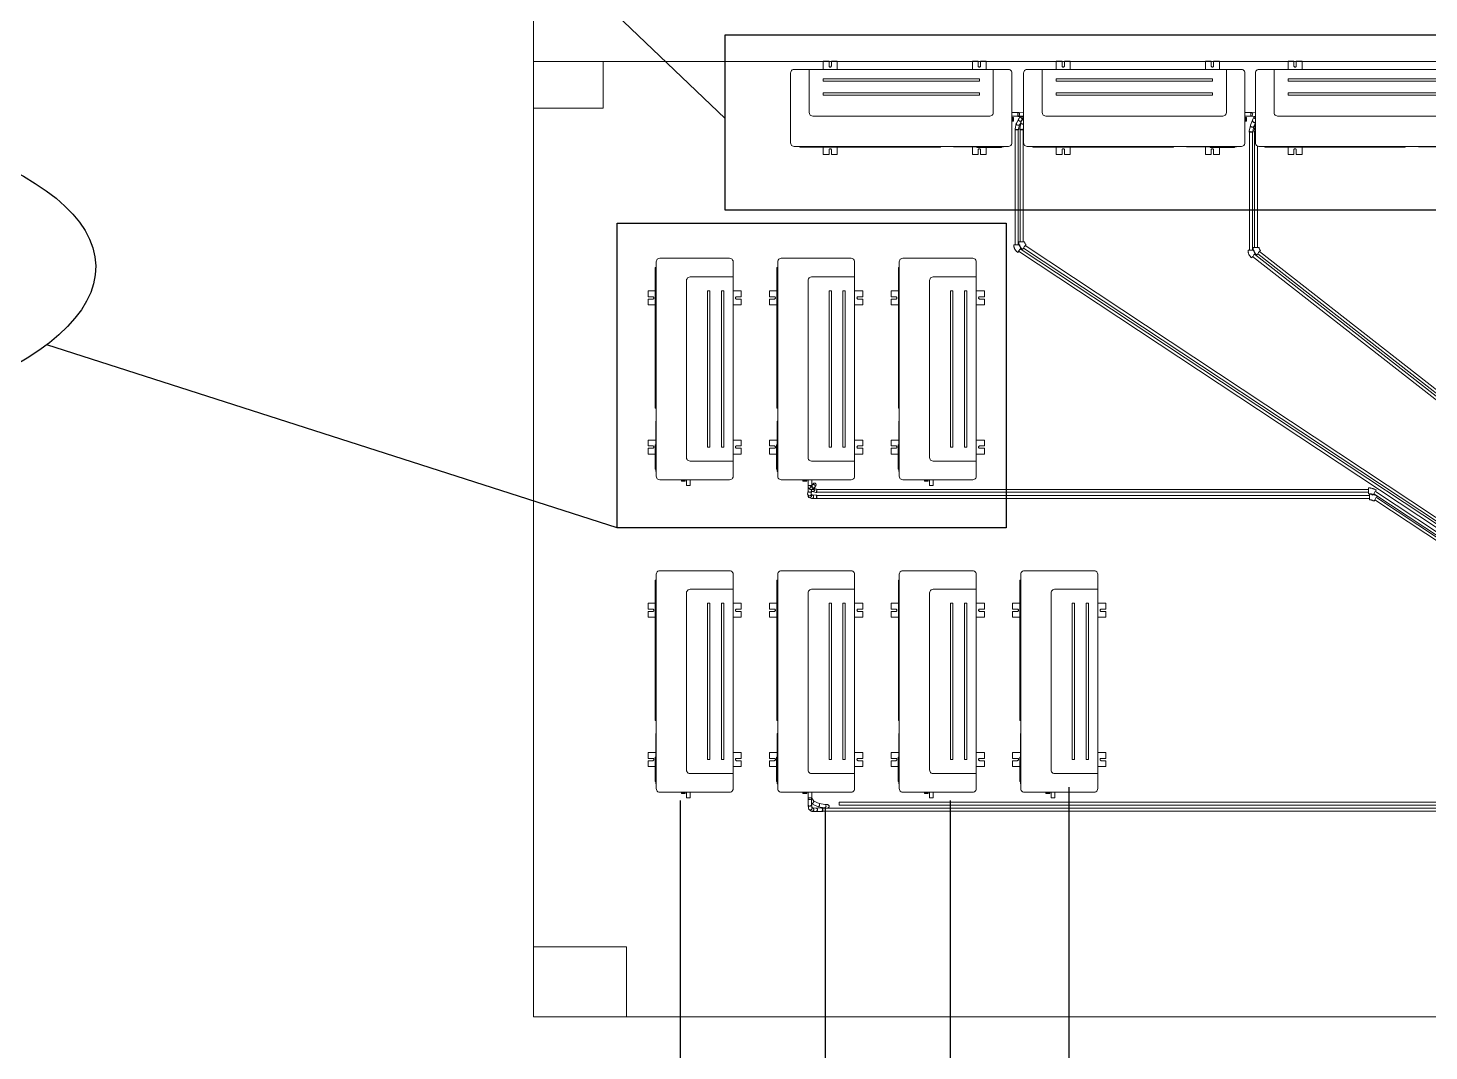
# Model space of a CAD drawing. Header units: millimetres. Extents: x 61345 to 69644, y 9491 to 29385.
# Drawn here: x 64251 to 64852, y 26717 to 27156 of the extents above; entities that cross this region are included whole.
import ezdxf

# ---------------------------------------------------------------- set-up
doc = ezdxf.new("R2010")
doc.units = ezdxf.units.MM
for name, color, linetype, lineweight in [('A-FLOR', 192, 'Continuous', 9), ('M-EQPM', 7, 'Continuous', 18), ('P-PIPE', 30, 'Continuous', 18), ('P-PIPE-CNTR', 3, 'Continuous', 18), ('S-BEAM', 8, 'Continuous', 18), ('S-COLS', 52, 'Continuous', 18)]:
    doc.layers.add(name, color=color, linetype=linetype, lineweight=lineweight)

# ---------------------------------------------------------------- blocks, each defined once
blk = doc.blocks.new('HVAC_Air Conditioning_LG_VRF_Air_Source_HP_380_MV_S_12kW - Splite-Ext-V79-CVC TERASSE')
at = {"layer": 'M-EQPM'}
for p, q in [((-19735.1, 18291.1), (-19760.1, 18291.1)), ((-19760.1, 18291.1), (-19760.1, 18260.8)), ((-19735.1, 18271.1), (-19735.1, 18291.1)), ((-19700.1, 18291.1), (-19725.1, 18291.1)), ((-19725.1, 18291.1), (-19725.1, 18271.1)), ((-19700.1, 18258.1), (-19700.1, 18291.1)), ((-19095.1, 18291.1), (-19120.1, 18291.1)), ((-19120.1, 18291.1), (-19120.1, 18260.1)), ((-19095.1, 18271.1), (-19095.1, 18291.1)), ((-19060.1, 18291.1), (-19085.1, 18291.1)), ((-19085.1, 18291.1), (-19085.1, 18271.1)), ((-19060.1, 18260.1), (-19060.1, 18291.1)), ((-19870.1, 18241.1), (-19870.1, 17941.1)), ((-18935.1, 18256.1), (-19855.1, 18256.1)), ((-19834.2, 18258.1), (-19619.2, 18258.1)), ((-19834.2, 18258.1), (-19834.2, 18256.1)), ((-19825, 18260.8), (-19720, 18260.8)), ((-19825, 18260.8), (-19825, 18258.1)), ((-19720, 18258.1), (-19720, 18260.8)), ((-19619.2, 18256.1), (-19619.2, 18258.1)), ((-19562.8, 18260.1), (-18960.1, 18260.1)), ((-19562.8, 18260.1), (-19562.8, 18256.1)), ((-18960.1, 18256.1), (-18960.1, 18260.1)), ((-18920.1, 17941.1), (-18920.1, 18241.1)), ((-19870.1, 18126.2), (-19895.1, 18126.2)), ((-19895.1, 18110.3), (-19870.1, 18110.3)), ((-19872.1, 18148.1), (-19876.1, 18148.1)), ((-19876.1, 18148.1), (-19876.1, 18147.8)), ((-19876.1, 18147.8), (-19876.1, 18148.1)), ((-19872.1, 18148), (-19876.1, 18148)), ((-19876.1, 18148), (-19876.1, 18147.7)), ((-19876.1, 18132.1), (-19876.1, 18131.9)), ((-19876.1, 18132), (-19872.1, 18132)), ((-19876.1, 18131.9), (-19872.1, 18131.9)), ((-19872.1, 18148.1), (-19872.1, 18147.8)), ((-19872.1, 18147.8), (-19872.1, 18148.1)), ((-19872.1, 18147.7), (-19872.1, 18148)), ((-19872.1, 18131.9), (-19872.1, 18132.1)), ((-19790.1, 18111.1), (-19790.1, 17926.1)), ((-19015.1, 18126.1), (-19775.1, 18126.1)), ((-19000.1, 17926.1), (-19000.1, 18111.1)), ((-19060.1, 18036.1), (-19730.1, 18036.1)), ((-19730.1, 18036.1), (-19730.1, 18026.1)), ((-19060.1, 18026.1), (-19060.1, 18036.1)), ((-19730.1, 18026.1), (-19060.1, 18026.1)), ((-19060.1, 17976.1), (-19730.1, 17976.1)), ((-19730.1, 17976.1), (-19730.1, 17966.1)), ((-19060.1, 17966.1), (-19060.1, 17976.1)), ((-19855.1, 17926.1), (-19790.1, 17926.1)), ((-19790.1, 17926.1), (-19000.1, 17926.1)), ((-19760.1, 17926.1), (-19760.1, 17891.1)), ((-19730.1, 17966.1), (-19060.1, 17966.1)), ((-19700.1, 17891.1), (-19700.1, 17926.1)), ((-19120.1, 17926.1), (-19120.1, 17891.1)), ((-19060.1, 17891.1), (-19060.1, 17926.1)), ((-19000.1, 17926.1), (-18935.1, 17926.1)), ((-19760.1, 17891.1), (-19735.1, 17891.1)), ((-19735.1, 17891.1), (-19735.1, 17911.1)), ((-19725.1, 17911.1), (-19725.1, 17891.1)), ((-19725.1, 17891.1), (-19700.1, 17891.1)), ((-19120.1, 17891.1), (-19095.1, 17891.1)), ((-19095.1, 17891.1), (-19095.1, 17911.1)), ((-19085.1, 17911.1), (-19085.1, 17891.1)), ((-19085.1, 17891.1), (-19060.1, 17891.1))]:
    blk.add_line(p, q, dxfattribs=at)
for points in [[(-19855.1, 18256.1, 0), (-19858.9, 18255.5, 0), (-19862.6, 18254, 0), (-19865.7, 18251.7, 0), (-19868.1, 18248.6, 0), (-19869.6, 18244.9, 0), (-19870.1, 18241.1, 0)], [(-19725.1, 18271.1, 0), (-19725.2, 18269.8, 0), (-19725.7, 18268.6, 0), (-19726.5, 18267.5, 0), (-19727.6, 18266.7, 0), (-19728.8, 18266.2, 0), (-19730.1, 18266.1, 0), (-19731.4, 18266.2, 0), (-19732.6, 18266.7, 0), (-19733.6, 18267.5, 0), (-19734.4, 18268.6, 0), (-19734.9, 18269.8, 0), (-19735.1, 18271.1, 0)], [(-19085.1, 18271.1, 0), (-19085.2, 18269.8, 0), (-19085.7, 18268.6, 0), (-19086.5, 18267.5, 0), (-19087.6, 18266.7, 0), (-19088.8, 18266.2, 0), (-19090.1, 18266.1, 0), (-19091.4, 18266.2, 0), (-19092.6, 18266.7, 0), (-19093.6, 18267.5, 0), (-19094.4, 18268.6, 0), (-19094.9, 18269.8, 0), (-19095.1, 18271.1, 0)], [(-18920.1, 18241.1, 0), (-18920.6, 18244.9, 0), (-18922.1, 18248.6, 0), (-18924.5, 18251.7, 0), (-18927.6, 18254, 0), (-18931.2, 18255.5, 0), (-18935.1, 18256.1, 0)], [(-19895.1, 18110.3, 0), (-19895.1, 18110.6, 0), (-19895.1, 18111.4, 0), (-19895.1, 18112.7, 0), (-19895.1, 18114.3, 0), (-19895.1, 18116.2, 0), (-19895.1, 18118.3, 0), (-19895.1, 18120.3, 0), (-19895.1, 18122.3, 0), (-19895.1, 18123.9, 0), (-19895.1, 18125.2, 0), (-19895.1, 18126, 0), (-19895.1, 18126.2, 0)], [(-19876.1, 18131.9, 0), (-19876.1, 18132.1, 0), (-19876.1, 18132.9, 0), (-19876.1, 18134.2, 0), (-19876.1, 18135.9, 0), (-19876.1, 18137.8, 0), (-19876.1, 18139.9, 0), (-19876.1, 18142, 0), (-19876.1, 18144, 0), (-19876.1, 18145.6, 0), (-19876.1, 18146.9, 0), (-19876.1, 18147.7, 0), (-19876.1, 18148, 0)], [(-19872.1, 18148, 0), (-19872.1, 18147.7, 0), (-19872.1, 18146.9, 0), (-19872.1, 18145.6, 0), (-19872.1, 18144, 0), (-19872.1, 18142, 0), (-19872.1, 18139.9, 0), (-19872.1, 18137.8, 0), (-19872.1, 18135.9, 0), (-19872.1, 18134.2, 0), (-19872.1, 18132.9, 0), (-19872.1, 18132.1, 0), (-19872.1, 18131.9, 0)], [(-19775.1, 18126.1, 0), (-19778.9, 18125.5, 0), (-19782.6, 18124, 0), (-19785.7, 18121.7, 0), (-19788.1, 18118.6, 0), (-19789.6, 18114.9, 0), (-19790.1, 18111.1, 0)], [(-19000.1, 18111.1, 0), (-19000.6, 18114.9, 0), (-19002.1, 18118.6, 0), (-19004.5, 18121.7, 0), (-19007.6, 18124, 0), (-19011.2, 18125.5, 0), (-19015.1, 18126.1, 0)], [(-19870.1, 17941.1, 0), (-19869.6, 17937.2, 0), (-19868.1, 17933.6, 0), (-19865.7, 17930.5, 0), (-19862.6, 17928.1, 0), (-19858.9, 17926.6, 0), (-19855.1, 17926.1, 0)], [(-19735.1, 17911.1, 0), (-19734.9, 17912.4, 0), (-19734.4, 17913.6, 0), (-19733.6, 17914.6, 0), (-19732.6, 17915.4, 0), (-19731.4, 17915.9, 0), (-19730.1, 17916.1, 0), (-19728.8, 17915.9, 0), (-19727.6, 17915.4, 0), (-19726.5, 17914.6, 0), (-19725.7, 17913.6, 0), (-19725.2, 17912.4, 0), (-19725.1, 17911.1, 0)], [(-19095.1, 17911.1, 0), (-19094.9, 17912.4, 0), (-19094.4, 17913.6, 0), (-19093.6, 17914.6, 0), (-19092.6, 17915.4, 0), (-19091.4, 17915.9, 0), (-19090.1, 17916.1, 0), (-19088.8, 17915.9, 0), (-19087.6, 17915.4, 0), (-19086.5, 17914.6, 0), (-19085.7, 17913.6, 0), (-19085.2, 17912.4, 0), (-19085.1, 17911.1, 0)], [(-18935.1, 17926.1, 0), (-18931.2, 17926.6, 0), (-18927.6, 17928.1, 0), (-18924.5, 17930.5, 0), (-18922.1, 17933.6, 0), (-18920.6, 17937.2, 0), (-18920.1, 17941.1, 0)]]:
    blk.add_polyline3d(points, dxfattribs=at)
blk = doc.blocks.new('Coude - Générique - Standard-V91-CVC TERASSE')
at = {"layer": 'P-PIPE'}
for p, q in [((-24748, 15650.4), (-24748.4, 15650.4)), ((-24723, 15650.4), (-24723.4, 15650.4)), ((-24717.2, 15637.7), (-24717, 15638.1)), ((-24732.6, 15618.1), (-24732.3, 15618.4))]:
    blk.add_line(p, q, dxfattribs=at)
for points in [[(-24748.4, 15650.4, 0), (-24748.4, 15648.7, 0), (-24748.3, 15647.1, 0), (-24748.1, 15645.5, 0), (-24747.9, 15643.8, 0), (-24747.6, 15642.2, 0), (-24747.2, 15640.6, 0), (-24746.8, 15639, 0), (-24746.3, 15637.5, 0), (-24745.8, 15635.9, 0), (-24745.1, 15634.4, 0), (-24744.5, 15632.9, 0), (-24743.7, 15631.4, 0), (-24743, 15630, 0), (-24742.1, 15628.6, 0), (-24741.2, 15627.2, 0), (-24740.3, 15625.9, 0), (-24739.3, 15624.6, 0), (-24738.2, 15623.3, 0), (-24737.1, 15622.1, 0), (-24735.9, 15621, 0), (-24734.7, 15619.8, 0), (-24733.5, 15618.8, 0), (-24732.6, 15618.1, 0)], [(-24748.4, 15650.4, 0), (-24748, 15650.4, 0), (-24746.7, 15650.4, 0), (-24744.7, 15650.4, 0), (-24742, 15650.4, 0), (-24739, 15650.4, 0), (-24735.7, 15650.4, 0), (-24732.4, 15650.4, 0), (-24729.3, 15650.4, 0), (-24726.7, 15650.4, 0), (-24724.7, 15650.4, 0), (-24723.4, 15650.4, 0), (-24723, 15650.4, 0)], [(-24717, 15638.1, 0), (-24717.2, 15637.7, 0), (-24718, 15636.7, 0), (-24719.3, 15635.1, 0), (-24720.9, 15633.1, 0), (-24722.8, 15630.7, 0), (-24724.8, 15628.1, 0), (-24726.8, 15625.5, 0), (-24728.7, 15623.1, 0), (-24730.3, 15621, 0), (-24731.6, 15619.4, 0), (-24732.3, 15618.4, 0), (-24732.6, 15618.1, 0)], [(-24717, 15638.1, 0), (-24717.5, 15638.5, 0), (-24717.9, 15638.9, 0), (-24718.4, 15639.3, 0), (-24718.8, 15639.8, 0), (-24719.2, 15640.2, 0), (-24719.6, 15640.7, 0), (-24720, 15641.2, 0), (-24720.3, 15641.7, 0), (-24720.7, 15642.3, 0), (-24721, 15642.8, 0), (-24721.3, 15643.3, 0), (-24721.6, 15643.9, 0), (-24721.8, 15644.5, 0), (-24722, 15645.1, 0), (-24722.2, 15645.7, 0), (-24722.4, 15646.3, 0), (-24722.6, 15646.9, 0), (-24722.7, 15647.5, 0), (-24722.8, 15648.1, 0), (-24722.9, 15648.7, 0), (-24722.9, 15649.3, 0), (-24723, 15650, 0), (-24723, 15650.4, 0)]]:
    blk.add_polyline3d(points, dxfattribs=at)
blk = doc.blocks.new('Coude - Générique - Standard-V93-CVC TERASSE')
at = {"layer": 'P-PIPE'}
for p, q in [((-26697.8, 16795.6), (-26698.3, 16795.6)), ((-26682.5, 16763.2), (-26682.2, 16763.6))]:
    blk.add_line(p, q, dxfattribs=at)
for points in [[(-26698.3, 16795.6, 0), (-26698.2, 16793.9, 0), (-26698.1, 16792.3, 0), (-26698, 16790.6, 0), (-26697.8, 16789, 0), (-26697.5, 16787.4, 0), (-26697.1, 16785.8, 0), (-26696.7, 16784.2, 0), (-26696.2, 16782.6, 0), (-26695.6, 16781.1, 0), (-26695, 16779.6, 0), (-26694.4, 16778.1, 0), (-26693.6, 16776.6, 0), (-26692.9, 16775.2, 0), (-26692, 16773.8, 0), (-26691.1, 16772.4, 0), (-26690.2, 16771.1, 0), (-26689.2, 16769.8, 0), (-26688.1, 16768.5, 0), (-26687, 16767.3, 0), (-26685.8, 16766.1, 0), (-26684.6, 16765, 0), (-26683.4, 16763.9, 0), (-26682.5, 16763.2, 0)], [(-26698.3, 16795.6, 0), (-26697.8, 16795.6, 0), (-26696.6, 16795.6, 0), (-26694.6, 16795.6, 0), (-26691.9, 16795.6, 0), (-26688.9, 16795.6, 0), (-26685.6, 16795.6, 0), (-26682.3, 16795.6, 0), (-26679.2, 16795.6, 0), (-26676.6, 16795.6, 0), (-26674.6, 16795.6, 0), (-26673.3, 16795.6, 0)], [(-26667.1, 16782.9, 0), (-26667.9, 16781.9, 0), (-26669.2, 16780.3, 0), (-26670.8, 16778.2, 0), (-26672.7, 16775.8, 0), (-26674.7, 16773.2, 0), (-26676.7, 16770.6, 0), (-26678.6, 16768.2, 0), (-26680.2, 16766.2, 0), (-26681.5, 16764.6, 0), (-26682.2, 16763.6, 0), (-26682.5, 16763.2, 0)], [(-26666.9, 16783.3, 0), (-26667.3, 16783.6, 0), (-26667.8, 16784.1, 0), (-26668.3, 16784.5, 0), (-26668.7, 16784.9, 0), (-26669.1, 16785.4, 0), (-26669.5, 16785.9, 0), (-26669.9, 16786.4, 0), (-26670.2, 16786.9, 0), (-26670.6, 16787.4, 0), (-26670.9, 16788, 0), (-26671.2, 16788.5, 0), (-26671.5, 16789.1, 0), (-26671.7, 16789.7, 0), (-26671.9, 16790.2, 0), (-26672.1, 16790.8, 0), (-26672.3, 16791.4, 0), (-26672.5, 16792, 0), (-26672.6, 16792.6, 0), (-26672.7, 16793.3, 0), (-26672.8, 16793.9, 0), (-26672.8, 16794.5, 0), (-26672.9, 16795.1, 0), (-26672.9, 16795.6, 0)]]:
    blk.add_polyline3d(points, dxfattribs=at)
blk = doc.blocks.new('Coude - Générique - Standard-3200833-CVC TERASSE')
at = {"layer": 'P-PIPE'}
for p, q in [((-27682.1, 16831.5), (-27682.5, 16831.5)), ((-27665.3, 16799.5), (-27665, 16799.9)), ((-27657.1, 16831.5), (-27657.5, 16831.5)), ((-27651.5, 16820.3), (-27651.3, 16820.7))]:
    blk.add_line(p, q, dxfattribs=at)
for points in [[(-27682.5, 16831.5, 0), (-27682.5, 16830, 0), (-27682.4, 16828.5, 0), (-27682.2, 16826.9, 0), (-27682, 16825.4, 0), (-27681.7, 16823.9, 0), (-27681.4, 16822.4, 0), (-27681, 16820.9, 0), (-27680.5, 16819.5, 0), (-27680, 16818, 0), (-27679.5, 16816.6, 0), (-27678.8, 16815.2, 0), (-27678.2, 16813.8, 0), (-27677.4, 16812.5, 0), (-27676.6, 16811.1, 0), (-27675.8, 16809.9, 0), (-27674.9, 16808.6, 0), (-27674, 16807.4, 0), (-27673, 16806.2, 0), (-27671.9, 16805.1, 0), (-27670.8, 16804, 0), (-27669.7, 16802.9, 0), (-27668.6, 16801.9, 0), (-27667.4, 16801, 0), (-27666.1, 16800.1, 0), (-27665.3, 16799.5, 0)], [(-27682.5, 16831.5, 0), (-27682.1, 16831.5, 0), (-27680.8, 16831.5, 0), (-27678.8, 16831.5, 0), (-27676.1, 16831.5, 0), (-27673.1, 16831.5, 0), (-27669.8, 16831.5, 0), (-27666.5, 16831.5, 0), (-27663.4, 16831.5, 0), (-27660.8, 16831.5, 0), (-27658.8, 16831.5, 0), (-27657.5, 16831.5, 0), (-27657.1, 16831.5, 0)], [(-27651.3, 16820.7, 0), (-27651.5, 16820.3, 0), (-27652.2, 16819.3, 0), (-27653.3, 16817.6, 0), (-27654.8, 16815.4, 0), (-27656.5, 16812.8, 0), (-27658.3, 16810.1, 0), (-27660.1, 16807.4, 0), (-27661.8, 16804.8, 0), (-27663.2, 16802.6, 0), (-27664.3, 16800.9, 0), (-27665, 16799.9, 0), (-27665.3, 16799.5, 0)], [(-27651.3, 16820.7, 0), (-27651.7, 16821, 0), (-27652.1, 16821.3, 0), (-27652.5, 16821.6, 0), (-27652.9, 16822, 0), (-27653.3, 16822.3, 0), (-27653.6, 16822.7, 0), (-27654, 16823.1, 0), (-27654.3, 16823.5, 0), (-27654.6, 16823.9, 0), (-27654.9, 16824.3, 0), (-27655.2, 16824.8, 0), (-27655.4, 16825.2, 0), (-27655.7, 16825.7, 0), (-27655.9, 16826.2, 0), (-27656.1, 16826.6, 0), (-27656.3, 16827.1, 0), (-27656.5, 16827.6, 0), (-27656.6, 16828.1, 0), (-27656.7, 16828.6, 0), (-27656.9, 16829.1, 0), (-27656.9, 16829.6, 0), (-27657, 16830.2, 0), (-27657, 16830.7, 0), (-27657.1, 16831.2, 0), (-27657.1, 16831.5, 0)]]:
    blk.add_polyline3d(points, dxfattribs=at)
blk = doc.blocks.new('Coude - Générique - Standard-V94-CVC TERASSE')
at = {"layer": 'P-PIPE'}
for p, q in [((-27702.9, 16818.3), (-27703.3, 16818.3)), ((-27686.1, 16786.3), (-27685.9, 16786.6))]:
    blk.add_line(p, q, dxfattribs=at)
for points in [[(-27703.3, 16818.3, 0), (-27703.3, 16816.8, 0), (-27703.2, 16815.2, 0), (-27703, 16813.7, 0), (-27702.8, 16812.2, 0), (-27702.6, 16810.7, 0), (-27702.2, 16809.2, 0), (-27701.8, 16807.7, 0), (-27701.4, 16806.2, 0), (-27700.9, 16804.8, 0), (-27700.3, 16803.4, 0), (-27699.7, 16802, 0), (-27699, 16800.6, 0), (-27698.2, 16799.2, 0), (-27697.5, 16797.9, 0), (-27696.6, 16796.6, 0), (-27695.7, 16795.4, 0), (-27694.8, 16794.2, 0), (-27693.8, 16793, 0), (-27692.8, 16791.9, 0), (-27691.7, 16790.8, 0), (-27690.6, 16789.7, 0), (-27689.4, 16788.7, 0), (-27688.2, 16787.8, 0), (-27686.9, 16786.8, 0), (-27686.1, 16786.3, 0)], [(-27703.3, 16818.3, 0), (-27702.9, 16818.3, 0), (-27701.6, 16818.3, 0), (-27699.6, 16818.3, 0), (-27697, 16818.3, 0), (-27693.9, 16818.3, 0), (-27690.6, 16818.3, 0), (-27687.3, 16818.3, 0), (-27684.3, 16818.3, 0), (-27681.6, 16818.3, 0), (-27679.6, 16818.3, 0)], [(-27673, 16806.1, 0), (-27674.1, 16804.4, 0), (-27675.6, 16802.2, 0), (-27677.3, 16799.6, 0), (-27679.1, 16796.9, 0), (-27680.9, 16794.1, 0), (-27682.6, 16791.6, 0), (-27684, 16789.4, 0), (-27685.2, 16787.7, 0), (-27685.9, 16786.6, 0), (-27686.1, 16786.3, 0)], [(-27672.1, 16807.5, 0), (-27672.5, 16807.8, 0), (-27672.9, 16808.1, 0), (-27673.3, 16808.4, 0), (-27673.7, 16808.8, 0), (-27674.1, 16809.1, 0), (-27674.5, 16809.5, 0), (-27674.8, 16809.9, 0), (-27675.1, 16810.3, 0), (-27675.4, 16810.7, 0), (-27675.7, 16811.1, 0), (-27676, 16811.6, 0), (-27676.3, 16812, 0), (-27676.5, 16812.5, 0), (-27676.7, 16812.9, 0), (-27676.9, 16813.4, 0), (-27677.1, 16813.9, 0), (-27677.3, 16814.4, 0), (-27677.4, 16814.9, 0), (-27677.6, 16815.4, 0), (-27677.7, 16815.9, 0), (-27677.8, 16816.4, 0), (-27677.8, 16816.9, 0), (-27677.9, 16817.4, 0), (-27677.9, 16818, 0), (-27677.9, 16818.3, 0)]]:
    blk.add_polyline3d(points, dxfattribs=at)
blk = doc.blocks.new('Coude - Générique - Standard-3201048-CVC TERASSE')
at = {"layer": 'P-PIPE'}
blk.add_line((-26148.6, 15766.2), (-26148.4, 15766.6), dxfattribs=at)
for points in [[(-26148.4, 15766.6, 0), (-26150.4, 15767.8, 0), (-26152.4, 15769, 0), (-26154.5, 15770.1, 0), (-26156.6, 15771.1, 0), (-26158.8, 15772, 0), (-26160.9, 15772.9, 0), (-26163.2, 15773.6, 0), (-26165.4, 15774.3, 0), (-26167.7, 15774.9, 0), (-26170, 15775.3, 0), (-26172.3, 15775.7, 0), (-26174.6, 15776, 0), (-26177, 15776.2, 0), (-26179.3, 15776.3, 0), (-26180.7, 15776.3, 0)], [(-26180.7, 15750.9, 0), (-26180.7, 15751.3, 0), (-26180.7, 15752.6, 0), (-26180.7, 15754.6, 0), (-26180.7, 15757.3, 0), (-26180.7, 15760.3, 0), (-26180.7, 15763.6, 0), (-26180.7, 15766.9, 0), (-26180.7, 15770, 0), (-26180.7, 15772.6, 0), (-26180.7, 15774.6, 0), (-26180.7, 15775.9, 0), (-26180.7, 15776.3, 0)], [(-26148.4, 15766.6, 0), (-26148.6, 15766.2, 0), (-26149.3, 15765.2, 0), (-26150.4, 15763.5, 0), (-26151.9, 15761.3, 0), (-26153.6, 15758.7, 0), (-26155.4, 15756, 0), (-26157.2, 15753.3, 0), (-26158.9, 15750.7, 0), (-26160.4, 15748.5, 0), (-26161.5, 15746.8, 0)], [(-26180.7, 15750.9, 0), (-26179.4, 15750.9, 0), (-26178.1, 15750.8, 0), (-26176.8, 15750.7, 0), (-26175.4, 15750.5, 0), (-26174.1, 15750.2, 0), (-26172.8, 15750, 0), (-26171.6, 15749.6, 0), (-26170.3, 15749.2, 0), (-26169, 15748.8, 0), (-26167.8, 15748.3, 0), (-26166.6, 15747.7, 0), (-26165.4, 15747.2, 0), (-26164.2, 15746.5, 0), (-26163.1, 15745.8, 0), (-26162.4, 15745.4, 0)]]:
    blk.add_polyline3d(points, dxfattribs=at)
blk = doc.blocks.new('Coude - Générique - Standard-V95-CVC TERASSE')
at = {"layer": 'P-PIPE'}
blk.add_line((-26144.4, 15740.5), (-26144.1, 15740.8), dxfattribs=at)
for points in [[(-26144.1, 15740.8, 0), (-26146.1, 15742.1, 0), (-26148.1, 15743.3, 0), (-26150.2, 15744.3, 0), (-26152.3, 15745.4, 0), (-26154.5, 15746.3, 0), (-26156.7, 15747.1, 0), (-26158.9, 15747.9, 0), (-26161.1, 15748.5, 0), (-26163.4, 15749.1, 0), (-26165.7, 15749.6, 0), (-26168, 15749.9, 0), (-26170.4, 15750.2, 0), (-26172.7, 15750.4, 0), (-26175, 15750.5, 0), (-26176.5, 15750.6, 0)], [(-26176.5, 15725.1, 0), (-26176.5, 15725.6, 0), (-26176.5, 15726.8, 0), (-26176.5, 15728.9, 0), (-26176.5, 15731.5, 0), (-26176.5, 15734.6, 0), (-26176.5, 15737.8, 0), (-26176.5, 15741.1, 0), (-26176.5, 15744.2, 0), (-26176.5, 15746.8, 0), (-26176.5, 15748.8, 0), (-26176.5, 15750.1, 0), (-26176.5, 15750.6, 0)], [(-26176.5, 15725.1, 0), (-26175.1, 15725.1, 0), (-26173.8, 15725, 0), (-26172.5, 15724.9, 0), (-26171.2, 15724.7, 0), (-26169.9, 15724.5, 0), (-26168.6, 15724.2, 0), (-26167.3, 15723.8, 0), (-26166, 15723.4, 0), (-26164.8, 15723, 0), (-26163.5, 15722.5, 0), (-26162.3, 15722, 0), (-26161.1, 15721.4, 0), (-26160, 15720.7, 0), (-26158.8, 15720.1, 0), (-26158.1, 15719.6, 0)], [(-26144.1, 15740.8, 0), (-26144.4, 15740.5, 0), (-26145.1, 15739.4, 0), (-26146.2, 15737.7, 0), (-26147.6, 15735.5, 0), (-26149.3, 15733, 0), (-26151.1, 15730.2, 0), (-26152.9, 15727.5, 0), (-26154.6, 15724.9, 0), (-26156.1, 15722.7, 0), (-26157.2, 15721, 0), (-26157.9, 15720, 0), (-26158.1, 15719.6, 0)]]:
    blk.add_polyline3d(points, dxfattribs=at)
blk = doc.blocks.new('terrace')
at = {"layer": 'S-BEAM'}
for p, q in [((-29765.2, 17905.8), (-29765.2, 17605.8)), ((-18015.2, 17605.8), (-29765.2, 17605.8)), ((-29465.2, 17405.8), (-29765.2, 17405.8)), ((-29765.2, 13807), (-29765.2, 17405.8)), ((-29765.2, 13807), (-29465.2, 13807)), ((-29365.2, 13807), (-29365.2, 13507)), ((-25805, 13507), (-29365.2, 13507))]:
    blk.add_line(p, q, dxfattribs=at)

msp = doc.modelspace()

# ---------------------------------------------------------------- linework, layer by layer
at = {"color": 94, "lineweight": 30}
msp.add_lwpolyline([(64549.86, 27117.45), (64266.73, 27387.49)], dxfattribs=at)
msp.add_lwpolyline([(64549.86, 27153.22), (64969.92, 27153.22), (64969.92, 27078.07), (64549.86, 27078.07)], close=True, dxfattribs=at)
at = {"color": 6, "lineweight": 30}
msp.add_lwpolyline([(64503.42, 27072.56), (64670.39, 27072.56), (64670.39, 26941.77), (64503.42, 26941.77)], close=True, dxfattribs=at)
msp.add_lwpolyline([(64503.42, 26941.77), (64258.67, 27020.33)], dxfattribs=at)
at = {"color": 7, "lineweight": 30}
for points in [[(64697.24, 26830.53), (64697.24, 26516.91), (65274.15, 26516.91)], [(64530.54, 26824.88), (64530.54, 25934.53), (65282.85, 25934.53)], [(64592.7, 26822.05), (64592.7, 26130.19), (65214.3, 26130.19)], [(64646.38, 26824.88), (64646.38, 26321.95), (65225.52, 26321.95)]]:
    msp.add_lwpolyline(points, dxfattribs=at)
at = {"color": 18, "lineweight": 30, "true_color": 0x000000}
msp.add_ellipse((64070.96, 27049.81), major_axis=(208.76, 4.44), ratio=0.36043, dxfattribs=at)
at = {"layer": 'A-FLOR'}
for p, q in [((64497.51, 27141.89), (64497.51, 27121.89)), ((64497.51, 26762.01), (64507.51, 26762.01))]:
    msp.add_line(p, q, dxfattribs=at)
at = {"layer": 'P-PIPE', "color": 30}
for p, q in [((64674.75, 27115.27), (64674.22, 27113.01)), ((64674.74, 27115.24), (64674.79, 27115.37)), ((64675.83, 27117.26), (64674.79, 27115.37)), ((64675.85, 27119.96), (64675.4, 27119.96)), ((64675.4, 27118.46), (64675.81, 27118.46)), ((64675.41, 27118.31), (64675.8, 27118.31)), ((64675.72, 27119.88), (64675.79, 27119.95)), ((64675.72, 27112.82), (64676.19, 27114.83)), ((64675.77, 27117.09), (64675.83, 27117.26)), ((64675.78, 27118.31), (64676.98, 27118.11)), ((64675.81, 27118.46), (64677.83, 27118.36)), ((64677.9, 27119.86), (64675.85, 27119.96)), ((64676.46, 27118.23), (64675.85, 27117.29)), ((64676.15, 27114.74), (64677.13, 27116.52)), ((64676.73, 27115.74), (64676.3, 27113.01)), ((64676.48, 27118.45), (64676.54, 27118.03)), ((64677.33, 27117.31), (64676.75, 27115.84)), ((64677.11, 27116.48), (64677.9, 27117.7)), ((64677.51, 27118.47), (64677.9, 27118.2)), ((64677.69, 27118.28), (64677.51, 27117.78)), ((64677.83, 27118.36), (64677.81, 27118.36)), ((64775.21, 27114.42), (64774.73, 27111.93)), ((64775.21, 27114.42), (64775.25, 27114.52)), ((64776.18, 27116.69), (64775.23, 27114.49)), ((64775.89, 27120.04), (64775.4, 27120.04)), ((64775.4, 27120.04), (64775.4, 27120)), ((64775.85, 27119.96), (64775.4, 27119.96)), ((64775.4, 27118.46), (64775.79, 27118.46)), ((64775.77, 27119.93), (64775.84, 27119.96)), ((64775.78, 27118.46), (64777.4, 27118.32)), ((64777.4, 27119.82), (64775.85, 27119.96)), ((64775.87, 27120.04), (64775.92, 27120.04)), ((64776.64, 27119.88), (64775.92, 27120.04)), ((64775.94, 27120.03), (64776.01, 27119.97)), ((64776.14, 27116.57), (64776.2, 27116.73)), ((64776.85, 27118.25), (64776.18, 27116.69)), ((64776.28, 27118.42), (64777.05, 27118.25)), ((64776.65, 27113.98), (64777.4, 27115.73)), ((64776.67, 27118.38), (64776.82, 27117.82)), ((64777.28, 27114.84), (64776.91, 27111.94)), ((64777.17, 27118.23), (64776.99, 27118.26)), ((64777.36, 27118.25), (64777.17, 27118.23)), ((64777.28, 27114.84), (64777.31, 27114.96)), ((64777.4, 27115.27), (64777.29, 27114.91)), ((64674.22, 27113), (64674.22, 27112.57)), ((64675.72, 27112.57), (64675.72, 27112.84)), ((64676.3, 27113), (64676.3, 27112.57)), ((64677.8, 27112.88), (64677.9, 27113.52)), ((64677.8, 27112.57), (64677.8, 27112.9)), ((64774.72, 27111.92), (64774.72, 27111.53)), ((64776.22, 27111.78), (64776.67, 27114.04)), ((64776.22, 27111.53), (64776.22, 27111.79)), ((64776.91, 27111.94), (64776.91, 27111.53)), ((64585.47, 26959.03), (64585.38, 26957.72)), ((64585.43, 26959.94), (64585.43, 26959.17)), ((64585.53, 26958.95), (64586.31, 26958.31)), ((64586.82, 26959.94), (64586.34, 26959.59)), ((64587.14, 26959.57), (64586.82, 26959.83)), ((64586.87, 26957.61), (64586.91, 26958.19)), ((64586.9, 26957.98), (64586.96, 26957.75)), ((64586.92, 26959.66), (64586.93, 26959.61)), ((64586.93, 26959.61), (64586.93, 26959.94)), ((64587.26, 26960.26), (64586.94, 26960.03)), ((64587.53, 26960.67), (64587.11, 26960.12)), ((64587.11, 26958.29), (64588.16, 26959.06)), ((64587.17, 26959.48), (64587.12, 26959.57)), ((64587.56, 26960.71), (64587.24, 26960.33)), ((64587.42, 26960.46), (64587.46, 26960.56)), ((64588.11, 26958.68), (64588.42, 26959.38)), ((64588.34, 26958.4), (64588.19, 26958.97)), ((64589.04, 26958.42), (64588.19, 26958.69)), ((64588.3, 26959.2), (64588.73, 26959.77)), ((64588.43, 26959.48), (64588.37, 26959.31)), ((64588.48, 26959.48), (64588.7, 26959.73)), ((64588.8, 26959.88), (64588.7, 26959.73)), ((64589.23, 26958.42), (64589.03, 26958.42)), ((64589.03, 26958.42), (64589.04, 26958.42)), ((64585.38, 26957.74), (64585.23, 26956.31)), ((64585.25, 26956.05), (64585.48, 26955.25)), ((64585.94, 26954.77), (64586.95, 26954.44)), ((64586.91, 26955.7), (64586.7, 26956.44)), ((64586.73, 26956.18), (64586.87, 26957.59)), ((64587.37, 26955.88), (64586.81, 26956.06)), ((64586.93, 26955.62), (64586.94, 26955.43)), ((64587.1, 26954.41), (64588.82, 26954.35)), ((64588.85, 26955.85), (64587.21, 26955.91)), ((64587.29, 26957.41), (64588.79, 26956.92)), ((64588.81, 26956.92), (64589.23, 26956.92)), ((64588.82, 26954.35), (64589.23, 26954.35)), ((64589.23, 26955.85), (64588.85, 26955.85)), ((64585.43, 26825.94), (64585.43, 26825.55)), ((64586.85, 26825.65), (64586.91, 26825.59)), ((64586.93, 26825.54), (64586.93, 26825.94)), ((64587.91, 26824.58), (64587, 26825.8)), ((64587.01, 26825.79), (64587.01, 26825.94)), ((64585.43, 26825.55), (64585.41, 26823.04)), ((64585.42, 26822.97), (64585.62, 26821.41)), ((64585.88, 26820.94), (64586.67, 26820.33)), ((64587.57, 26821.53), (64586.84, 26822.1)), ((64586.91, 26823.07), (64586.93, 26825.54)), ((64587.1, 26821.63), (64586.91, 26823.14)), ((64586.95, 26823.36), (64589.75, 26822.18)), ((64587.08, 26820.18), (64588.77, 26820.12)), ((64587.09, 26821.7), (64587.11, 26821.51)), ((64588.81, 26821.62), (64587.28, 26821.67)), ((64590.22, 26823.61), (64587.89, 26824.6)), ((64591.34, 26821.69), (64588.78, 26821.62)), ((64588.78, 26821.62), (64588.78, 26821.62)), ((64588.81, 26820.12), (64591.36, 26820.19)), ((64589.84, 26822.16), (64589.75, 26822.18)), ((64589.78, 26822.17), (64592.43, 26821.68)), ((64592.67, 26823.16), (64590.18, 26823.62)), ((64591.73, 26821.69), (64591.34, 26821.69)), ((64591.34, 26821.69), (64591.34, 26821.69)), ((64591.36, 26820.19), (64591.73, 26820.19)), ((64592.51, 26821.67), (64592.37, 26821.69)), ((64592.46, 26821.67), (64593.64, 26821.57)), ((64593.78, 26823.06), (64592.63, 26823.16)), ((64592.63, 26823.16), (64592.67, 26823.16))]:
    msp.add_line(p, q, dxfattribs=at)
at = {"layer": 'P-PIPE'}
for p, q in [((64674.33, 27112.57), (64674.33, 27063.14)), ((64674.36, 27112.57), (64674.42, 27112.57)), ((64675.6, 27063.14), (64675.6, 27112.57)), ((64676.42, 27112.57), (64676.42, 27064.46)), ((64676.89, 27112.57), (64677.05, 27112.57)), ((64677.69, 27064.46), (64677.69, 27112.57)), ((64774.84, 27111.53), (64774.84, 27060.87)), ((64776.11, 27060.87), (64776.11, 27111.53)), ((64777.02, 27111.53), (64777.02, 27062.1)), ((64778.29, 27062.1), (64778.29, 27105.58)), ((64675.77, 27060.47), (65110.6, 26772.92)), ((65111.3, 26773.98), (64676.47, 27061.53)), ((64677.85, 27061.79), (65110.6, 26775.62)), ((65111.3, 26776.67), (64678.56, 27062.85)), ((65135.28, 26782.12), (64779.14, 27060.37)), ((64776.17, 27058.13), (65134.24, 26778.38)), ((65135.03, 26779.38), (64776.95, 27059.13)), ((64778.35, 27059.37), (65134.49, 26781.12)), ((64825.96, 26958.31), (64589.23, 26958.31)), ((64589.23, 26957.04), (64825.96, 26957.04)), ((64826.38, 26955.73), (64589.23, 26955.73)), ((64589.23, 26954.46), (64826.38, 26954.46)), ((64828.14, 26956.38), (65109.6, 26770.25)), ((64828.57, 26953.8), (65110.1, 26767.63)), ((65110.3, 26771.31), (64828.84, 26957.44)), ((65110.8, 26768.69), (64829.27, 26954.86)), ((64593.57, 26821.58), (64591.73, 26821.58)), ((64591.73, 26820.31), (65021.59, 26820.31)), ((65021.59, 26821.58), (64593.81, 26821.58)), ((65021.1, 26824.12), (64598.75, 26824.12)), ((64598.75, 26822.85), (65021.1, 26822.85))]:
    msp.add_line(p, q, dxfattribs=at)
at = {"layer": 'P-PIPE', "color": 30}
for points in [[(64675.39, 27114.52, 0), (64675.21, 27114.59, 0), (64675.04, 27114.69, 0), (64674.9, 27114.81, 0), (64674.8, 27114.95, 0), (64674.75, 27115.1, 0), (64674.74, 27115.24, 0)], [(64676.15, 27114.74, 0), (64676.15, 27114.73, 0), (64676.06, 27114.63, 0), (64675.93, 27114.54, 0), (64675.76, 27114.5, 0), (64675.58, 27114.49, 0), (64675.39, 27114.52, 0)], [(64675.41, 27118.31, 0), (64675.41, 27118.33, 0), (64675.41, 27118.4, 0), (64675.41, 27118.51, 0)], [(64676.33, 27116.23, 0), (64676.15, 27116.31, 0), (64676, 27116.42, 0), (64675.87, 27116.57, 0), (64675.79, 27116.74, 0), (64675.75, 27116.92, 0), (64675.77, 27117.09, 0)], [(64675.95, 27118.4, 0), (64675.87, 27118.33, 0), (64675.79, 27118.31, 0)], [(64676.1, 27119.17, 0), (64676.09, 27118.98, 0), (64676.05, 27118.8, 0), (64676, 27118.66, 0), (64675.94, 27118.54, 0), (64675.87, 27118.48, 0), (64675.8, 27118.46, 0)], [(64675.86, 27119.96, 0), (64675.93, 27119.93, 0), (64676, 27119.84, 0), (64676.05, 27119.71, 0), (64676.08, 27119.55, 0), (64676.1, 27119.37, 0), (64676.1, 27119.17, 0)], [(64677.13, 27116.52, 0), (64677.13, 27116.52, 0), (64677.03, 27116.38, 0), (64676.88, 27116.28, 0), (64676.71, 27116.21, 0), (64676.52, 27116.2, 0), (64676.33, 27116.23, 0)], [(64677.11, 27117.43, 0), (64676.93, 27117.5, 0), (64676.77, 27117.61, 0), (64676.65, 27117.76, 0), (64676.57, 27117.94, 0), (64676.54, 27118.12, 0)], [(64677.41, 27115.01, 0), (64677.22, 27115.06, 0), (64677.05, 27115.15, 0), (64676.9, 27115.27, 0), (64676.8, 27115.41, 0), (64676.73, 27115.56, 0), (64676.72, 27115.72, 0)], [(64677.69, 27118.37, 0), (64677.56, 27118.25, 0), (64677.39, 27118.16, 0), (64677.2, 27118.11, 0), (64677, 27118.11, 0)], [(64677.74, 27117.55, 0), (64677.68, 27117.51, 0), (64677.5, 27117.44, 0), (64677.31, 27117.41, 0), (64677.11, 27117.43, 0)], [(64677.9, 27115.07, 0), (64677.78, 27115.03, 0), (64677.6, 27115, 0), (64677.41, 27115.01, 0)], [(64677.9, 27116.9, 0), (64677.76, 27116.98, 0), (64677.62, 27117.12, 0), (64677.56, 27117.21, 0)], [(64775.88, 27113.73, 0), (64775.69, 27113.79, 0), (64775.52, 27113.88, 0), (64775.38, 27113.99, 0), (64775.28, 27114.12, 0), (64775.22, 27114.26, 0), (64775.21, 27114.39, 0)], [(64776.08, 27119.24, 0), (64776.06, 27119.05, 0), (64776.03, 27118.86, 0), (64775.99, 27118.7, 0), (64775.93, 27118.58, 0), (64775.86, 27118.5, 0), (64775.8, 27118.46, 0)], [(64775.84, 27119.96, 0), (64775.9, 27119.94, 0), (64775.97, 27119.88, 0), (64776.02, 27119.76, 0), (64776.05, 27119.61, 0), (64776.08, 27119.43, 0), (64776.08, 27119.24, 0)], [(64776.75, 27115.75, 0), (64776.56, 27115.82, 0), (64776.4, 27115.93, 0), (64776.27, 27116.07, 0), (64776.18, 27116.23, 0), (64776.14, 27116.4, 0), (64776.14, 27116.57, 0)], [(64777.4, 27115.89, 0), (64777.3, 27115.81, 0), (64777.13, 27115.75, 0), (64776.94, 27115.73, 0), (64776.75, 27115.75, 0)], [(64777.4, 27117.29, 0), (64777.23, 27117.35, 0), (64777.06, 27117.45, 0), (64776.93, 27117.59, 0), (64776.84, 27117.76, 0)], [(64777.35, 27114.53, 0), (64777.29, 27114.67, 0), (64777.28, 27114.82, 0)], [(64674.97, 27112.71, 0), (64674.78, 27112.74, 0), (64674.59, 27112.78, 0), (64674.44, 27112.83, 0), (64674.32, 27112.88, 0), (64674.25, 27112.94, 0), (64674.22, 27113, 0)], [(64674.22, 27112.57, 0), (64674.25, 27112.57, 0), (64674.32, 27112.57, 0)], [(64674.97, 27112.57, 0), (64674.78, 27112.57, 0), (64674.59, 27112.57, 0), (64674.44, 27112.57, 0), (64674.32, 27112.57, 0), (64674.25, 27112.57, 0), (64674.22, 27112.57, 0)], [(64675.72, 27112.84, 0), (64675.69, 27112.79, 0), (64675.62, 27112.74, 0), (64675.5, 27112.71, 0), (64675.34, 27112.7, 0), (64675.16, 27112.7, 0), (64674.97, 27112.71, 0)], [(64675.72, 27112.57, 0), (64675.69, 27112.57, 0), (64675.62, 27112.57, 0), (64675.5, 27112.57, 0), (64675.34, 27112.57, 0), (64675.16, 27112.57, 0), (64674.97, 27112.57, 0)], [(64675.62, 27112.57, 0), (64675.69, 27112.57, 0), (64675.72, 27112.57, 0)], [(64677.05, 27112.72, 0), (64676.86, 27112.74, 0), (64676.68, 27112.78, 0), (64676.52, 27112.83, 0), (64676.4, 27112.88, 0), (64676.33, 27112.94, 0), (64676.3, 27113, 0)], [(64676.3, 27112.57, 0), (64676.33, 27112.57, 0), (64676.4, 27112.57, 0)], [(64677.05, 27112.57, 0), (64676.86, 27112.57, 0), (64676.68, 27112.57, 0), (64676.52, 27112.57, 0), (64676.4, 27112.57, 0), (64676.33, 27112.57, 0), (64676.3, 27112.57, 0)], [(64677.8, 27112.9, 0), (64677.78, 27112.84, 0), (64677.7, 27112.79, 0), (64677.58, 27112.75, 0), (64677.43, 27112.73, 0), (64677.25, 27112.72, 0), (64677.05, 27112.72, 0)], [(64677.8, 27112.57, 0), (64677.78, 27112.57, 0), (64677.7, 27112.57, 0), (64677.58, 27112.57, 0), (64677.43, 27112.57, 0), (64677.25, 27112.57, 0), (64677.05, 27112.57, 0)], [(64677.7, 27112.57, 0), (64677.78, 27112.57, 0), (64677.8, 27112.57, 0)], [(64775.47, 27111.66, 0), (64775.28, 27111.69, 0), (64775.1, 27111.72, 0), (64774.94, 27111.77, 0), (64774.82, 27111.82, 0), (64774.75, 27111.87, 0), (64774.72, 27111.92, 0)], [(64774.72, 27111.53, 0), (64774.75, 27111.53, 0), (64774.82, 27111.53, 0)], [(64775.47, 27111.53, 0), (64775.28, 27111.53, 0), (64775.1, 27111.53, 0), (64774.94, 27111.53, 0), (64774.82, 27111.53, 0), (64774.75, 27111.53, 0), (64774.72, 27111.53, 0)], [(64776.22, 27111.79, 0), (64776.2, 27111.74, 0), (64776.12, 27111.7, 0), (64776, 27111.67, 0), (64775.85, 27111.66, 0), (64775.67, 27111.65, 0), (64775.47, 27111.66, 0)], [(64776.22, 27111.53, 0), (64776.2, 27111.53, 0), (64776.12, 27111.53, 0), (64776, 27111.53, 0), (64775.85, 27111.53, 0), (64775.67, 27111.53, 0), (64775.47, 27111.53, 0)], [(64776.63, 27113.94, 0), (64776.54, 27113.84, 0), (64776.41, 27113.76, 0), (64776.25, 27113.71, 0), (64776.07, 27113.7, 0), (64775.88, 27113.73, 0)], [(64776.12, 27111.53, 0), (64776.2, 27111.53, 0), (64776.22, 27111.53, 0)], [(64777.4, 27111.71, 0), (64777.28, 27111.73, 0), (64777.13, 27111.77, 0), (64777.01, 27111.82, 0), (64776.93, 27111.88, 0), (64776.91, 27111.94, 0)], [(64776.91, 27111.53, 0), (64776.93, 27111.53, 0), (64777.01, 27111.53, 0)], [(64777.4, 27111.53, 0), (64777.28, 27111.53, 0), (64777.13, 27111.53, 0), (64777.01, 27111.53, 0), (64776.93, 27111.53, 0), (64776.91, 27111.53, 0)], [(64585.57, 26958.92, 0), (64585.48, 26959, 0), (64585.43, 26959.12, 0)], [(64586.62, 26959.12, 0), (64586.45, 26959.01, 0), (64586.26, 26958.92, 0), (64586.06, 26958.87, 0), (64585.87, 26958.85, 0), (64585.7, 26958.87, 0), (64585.57, 26958.92, 0)], [(64587.33, 26958.54, 0), (64587.21, 26958.38, 0), (64587.07, 26958.26, 0), (64586.9, 26958.18, 0), (64586.72, 26958.16, 0), (64586.54, 26958.19, 0), (64586.37, 26958.27, 0)], [(64586.92, 26959.53, 0), (64586.86, 26959.39, 0), (64586.76, 26959.25, 0), (64586.62, 26959.12, 0)], [(64587.09, 26959.61, 0), (64587.23, 26959.48, 0), (64587.34, 26959.32, 0), (64587.41, 26959.13, 0), (64587.43, 26958.93, 0), (64587.4, 26958.73, 0), (64587.33, 26958.54, 0)], [(64587.14, 26960.19, 0), (64587.25, 26960.34, 0), (64587.35, 26960.43, 0)], [(64588.09, 26958.66, 0), (64587.99, 26958.51, 0), (64587.84, 26958.38, 0), (64587.67, 26958.3, 0), (64587.47, 26958.26, 0), (64587.28, 26958.27, 0), (64587.14, 26958.31, 0)], [(64587.3, 26960.29, 0), (64587.47, 26960.37, 0), (64587.66, 26960.4, 0), (64587.85, 26960.38, 0), (64588.03, 26960.31, 0)], [(64588.29, 26957.94, 0), (64588.18, 26957.77, 0), (64588.05, 26957.61, 0), (64587.88, 26957.49, 0), (64587.7, 26957.41, 0), (64587.51, 26957.38, 0), (64587.34, 26957.39, 0)], [(64587.46, 26960.56, 0), (64587.58, 26960.72, 0), (64587.73, 26960.85, 0), (64587.91, 26960.94, 0), (64588.1, 26960.98, 0), (64588.3, 26960.96, 0), (64588.48, 26960.9, 0)], [(64588.03, 26960.31, 0), (64588.19, 26960.19, 0), (64588.32, 26960.04, 0), (64588.4, 26959.87, 0), (64588.44, 26959.68, 0), (64588.43, 26959.49, 0)], [(64588.37, 26959.31, 0), (64588.26, 26959.15, 0), (64588.12, 26959.03, 0)], [(64588.34, 26958.4, 0), (64588.35, 26958.3, 0), (64588.34, 26958.12, 0), (64588.29, 26957.94, 0)], [(64588.48, 26960.9, 0), (64588.64, 26960.78, 0), (64588.77, 26960.63, 0), (64588.85, 26960.46, 0), (64588.89, 26960.26, 0), (64588.87, 26960.07, 0), (64588.8, 26959.88, 0)], [(64589.07, 26958.4, 0), (64589.11, 26958.32, 0), (64589.14, 26958.2, 0), (64589.15, 26958.05, 0), (64589.14, 26957.87, 0), (64589.12, 26957.67, 0)], [(64589.23, 26958.32, 0), (64589.23, 26958.4, 0), (64589.23, 26958.42, 0)], [(64589.23, 26958.42, 0), (64589.23, 26958.4, 0), (64589.23, 26958.32, 0), (64589.23, 26958.2, 0), (64589.23, 26958.05, 0), (64589.23, 26957.87, 0), (64589.23, 26957.67, 0)], [(64585.9, 26955.53, 0), (64585.71, 26955.57, 0), (64585.54, 26955.66, 0), (64585.4, 26955.79, 0), (64585.29, 26955.95, 0), (64585.24, 26956.13, 0), (64585.23, 26956.31, 0)], [(64586.06, 26957.07, 0), (64585.87, 26957.11, 0), (64585.69, 26957.19, 0), (64585.55, 26957.3, 0), (64585.44, 26957.44, 0), (64585.39, 26957.59, 0), (64585.38, 26957.74, 0)], [(64586.13, 26954.73, 0), (64585.94, 26954.77, 0), (64585.77, 26954.86, 0), (64585.62, 26954.98, 0), (64585.52, 26955.14, 0), (64585.48, 26955.25, 0)], [(64586.73, 26956.18, 0), (64586.68, 26955.99, 0), (64586.59, 26955.83, 0), (64586.45, 26955.69, 0), (64586.28, 26955.59, 0), (64586.1, 26955.54, 0), (64585.9, 26955.53, 0)], [(64586.87, 26957.59, 0), (64586.83, 26957.44, 0), (64586.74, 26957.3, 0), (64586.6, 26957.19, 0), (64586.44, 26957.12, 0), (64586.25, 26957.07, 0), (64586.06, 26957.07, 0)], [(64586.94, 26955.43, 0), (64586.89, 26955.24, 0), (64586.8, 26955.06, 0), (64586.67, 26954.92, 0), (64586.51, 26954.81, 0), (64586.32, 26954.75, 0), (64586.13, 26954.73, 0)], [(64587.1, 26954.41, 0), (64586.94, 26954.44, 0), (64586.81, 26954.51, 0)], [(64587.34, 26957.39, 0), (64587.18, 26957.45, 0), (64587.06, 26957.55, 0), (64586.98, 26957.69, 0)], [(64587.8, 26955.14, 0), (64587.77, 26954.95, 0), (64587.69, 26954.77, 0), (64587.58, 26954.62, 0), (64587.44, 26954.5, 0), (64587.28, 26954.43, 0), (64587.11, 26954.41, 0)], [(64587.21, 26955.91, 0), (64587.37, 26955.88, 0), (64587.52, 26955.8, 0), (64587.65, 26955.68, 0), (64587.74, 26955.52, 0), (64587.79, 26955.34, 0), (64587.8, 26955.14, 0)], [(64589.12, 26957.67, 0), (64589.09, 26957.48, 0), (64589.04, 26957.3, 0), (64588.98, 26957.14, 0), (64588.92, 26957.02, 0), (64588.86, 26956.95, 0), (64588.81, 26956.92, 0)], [(64589.09, 26955.1, 0), (64589.08, 26954.9, 0), (64589.05, 26954.72, 0), (64589.01, 26954.56, 0), (64588.95, 26954.45, 0), (64588.89, 26954.37, 0), (64588.82, 26954.35, 0)], [(64588.85, 26955.85, 0), (64588.91, 26955.82, 0), (64588.97, 26955.74, 0), (64589.02, 26955.63, 0), (64589.06, 26955.47, 0), (64589.09, 26955.29, 0), (64589.09, 26955.1, 0)], [(64589.23, 26957.67, 0), (64589.23, 26957.48, 0), (64589.23, 26957.3, 0), (64589.23, 26957.14, 0), (64589.23, 26957.02, 0), (64589.23, 26956.95, 0), (64589.23, 26956.92, 0)], [(64589.23, 26956.92, 0), (64589.23, 26956.95, 0), (64589.23, 26957.02, 0)], [(64589.23, 26955.74, 0), (64589.23, 26955.82, 0), (64589.23, 26955.85, 0)], [(64589.23, 26955.85, 0), (64589.23, 26955.82, 0), (64589.23, 26955.74, 0), (64589.23, 26955.63, 0), (64589.23, 26955.47, 0), (64589.23, 26955.29, 0), (64589.23, 26955.1, 0)], [(64589.23, 26955.1, 0), (64589.23, 26954.9, 0), (64589.23, 26954.72, 0), (64589.23, 26954.56, 0), (64589.23, 26954.45, 0), (64589.23, 26954.37, 0), (64589.23, 26954.35, 0)], [(64589.23, 26954.35, 0), (64589.23, 26954.37, 0), (64589.23, 26954.45, 0)], [(64587, 26825.79, 0), (64586.97, 26825.76, 0), (64586.88, 26825.71, 0)], [(64586.92, 26825.8, 0), (64586.99, 26825.81, 0), (64587.01, 26825.79, 0)], [(64586.97, 26825.94, 0), (64587, 26825.94, 0), (64586.99, 26825.94, 0)], [(64586.12, 26822.43, 0), (64585.93, 26822.46, 0), (64585.75, 26822.53, 0), (64585.6, 26822.63, 0), (64585.49, 26822.76, 0), (64585.43, 26822.92, 0), (64585.41, 26823.08, 0)], [(64586.13, 26825.31, 0), (64585.94, 26825.32, 0), (64585.77, 26825.35, 0), (64585.62, 26825.39, 0), (64585.51, 26825.44, 0), (64585.44, 26825.5, 0), (64585.43, 26825.56, 0)], [(64586.33, 26820.79, 0), (64586.14, 26820.81, 0), (64585.96, 26820.89, 0), (64585.81, 26821.01, 0), (64585.7, 26821.16, 0), (64585.63, 26821.34, 0)], [(64586.91, 26823.03, 0), (64586.88, 26822.87, 0), (64586.79, 26822.72, 0), (64586.66, 26822.6, 0), (64586.5, 26822.5, 0), (64586.31, 26822.45, 0), (64586.12, 26822.43, 0)], [(64586.92, 26825.53, 0), (64586.89, 26825.47, 0), (64586.8, 26825.41, 0), (64586.68, 26825.37, 0), (64586.51, 26825.33, 0), (64586.33, 26825.31, 0), (64586.13, 26825.31, 0)], [(64587.11, 26821.51, 0), (64587.07, 26821.32, 0), (64586.99, 26821.15, 0), (64586.87, 26821, 0), (64586.71, 26820.88, 0), (64586.52, 26820.81, 0), (64586.33, 26820.79, 0)], [(64587.11, 26820.18, 0), (64586.92, 26820.2, 0), (64586.75, 26820.28, 0)], [(64587.02, 26823.36, 0), (64586.95, 26823.37, 0), (64586.92, 26823.41, 0)], [(64587.74, 26824.06, 0), (64587.62, 26823.89, 0), (64587.49, 26823.74, 0), (64587.36, 26823.6, 0), (64587.23, 26823.48, 0), (64587.12, 26823.4, 0), (64587.02, 26823.36, 0)], [(64587.85, 26820.94, 0), (64587.82, 26820.74, 0), (64587.74, 26820.56, 0), (64587.63, 26820.4, 0), (64587.47, 26820.28, 0), (64587.3, 26820.21, 0), (64587.11, 26820.18, 0)], [(64587.64, 26821.46, 0), (64587.76, 26821.31, 0), (64587.83, 26821.13, 0), (64587.85, 26820.94, 0)], [(64587.92, 26824.55, 0), (64587.93, 26824.47, 0), (64587.89, 26824.36, 0), (64587.83, 26824.21, 0), (64587.74, 26824.06, 0)], [(64588.78, 26821.62, 0), (64588.94, 26821.6, 0), (64589.09, 26821.53, 0), (64589.22, 26821.41, 0), (64589.32, 26821.26, 0), (64589.38, 26821.08, 0), (64589.4, 26820.88, 0)], [(64589.4, 26820.88, 0), (64589.39, 26820.69, 0), (64589.33, 26820.51, 0), (64589.23, 26820.35, 0), (64589.11, 26820.23, 0), (64588.96, 26820.15, 0), (64588.8, 26820.12, 0)], [(64590.35, 26822.94, 0), (64590.3, 26822.75, 0), (64590.23, 26822.57, 0), (64590.14, 26822.41, 0), (64590.04, 26822.29, 0), (64589.94, 26822.2, 0), (64589.84, 26822.16, 0)], [(64590.22, 26823.61, 0), (64590.22, 26823.61, 0), (64590.29, 26823.55, 0), (64590.35, 26823.44, 0), (64590.37, 26823.3, 0), (64590.38, 26823.13, 0), (64590.35, 26822.94, 0)], [(64591.34, 26821.69, 0), (64591.4, 26821.67, 0), (64591.46, 26821.59, 0), (64591.51, 26821.47, 0), (64591.54, 26821.32, 0), (64591.57, 26821.14, 0), (64591.58, 26820.94, 0)], [(64591.58, 26820.94, 0), (64591.58, 26820.75, 0), (64591.55, 26820.57, 0), (64591.52, 26820.41, 0), (64591.47, 26820.29, 0), (64591.42, 26820.22, 0), (64591.36, 26820.19, 0)], [(64591.73, 26821.59, 0), (64591.73, 26821.67, 0), (64591.73, 26821.69, 0)], [(64591.73, 26821.69, 0), (64591.73, 26821.67, 0), (64591.73, 26821.59, 0), (64591.73, 26821.47, 0), (64591.73, 26821.32, 0), (64591.73, 26821.14, 0), (64591.73, 26820.94, 0)], [(64591.73, 26820.94, 0), (64591.73, 26820.75, 0), (64591.73, 26820.57, 0), (64591.73, 26820.41, 0), (64591.73, 26820.29, 0), (64591.73, 26820.22, 0), (64591.73, 26820.19, 0)], [(64591.73, 26820.19, 0), (64591.73, 26820.22, 0), (64591.73, 26820.29, 0)], [(64593.1, 26822.44, 0), (64593.07, 26822.24, 0), (64593.01, 26822.06, 0), (64592.91, 26821.9, 0), (64592.79, 26821.78, 0), (64592.66, 26821.7, 0), (64592.51, 26821.67, 0)], [(64592.72, 26823.14, 0), (64592.85, 26823.07, 0), (64592.96, 26822.96, 0), (64593.04, 26822.81, 0), (64593.09, 26822.63, 0), (64593.1, 26822.44, 0)], [(64593.71, 26823.06, 0), (64593.9, 26823.04, 0), (64594.09, 26822.96, 0), (64594.24, 26822.85, 0), (64594.36, 26822.69, 0), (64594.43, 26822.51, 0), (64594.46, 26822.31, 0)], [(64594.46, 26822.31, 0), (64594.43, 26822.12, 0), (64594.36, 26821.94, 0), (64594.24, 26821.78, 0), (64594.09, 26821.67, 0), (64593.9, 26821.59, 0), (64593.71, 26821.56, 0)]]:
    msp.add_polyline3d(points, dxfattribs=at)
at = {"layer": 'P-PIPE'}
for points in [[(64674.65, 27112.57, 0), (64674.81, 27112.57, 0), (64674.97, 27112.57, 0)], [(64674.97, 27112.57, 0), (64675.13, 27112.57, 0), (64675.29, 27112.57, 0), (64675.42, 27112.57, 0), (64675.52, 27112.57, 0), (64675.58, 27112.57, 0), (64675.6, 27112.57, 0)], [(64676.42, 27112.57, 0), (64676.44, 27112.57, 0), (64676.5, 27112.57, 0)], [(64677.05, 27112.57, 0), (64677.22, 27112.57, 0), (64677.37, 27112.57, 0), (64677.5, 27112.57, 0), (64677.6, 27112.57, 0), (64677.67, 27112.57, 0), (64677.69, 27112.57, 0)], [(64774.86, 27111.53, 0), (64774.92, 27111.53, 0), (64775.03, 27111.53, 0), (64775.16, 27111.53, 0), (64775.31, 27111.53, 0), (64775.47, 27111.53, 0)], [(64775.47, 27111.53, 0), (64775.64, 27111.53, 0), (64775.79, 27111.53, 0), (64775.92, 27111.53, 0), (64776.02, 27111.53, 0), (64776.09, 27111.53, 0), (64776.11, 27111.53, 0)], [(64777.02, 27111.53, 0), (64777.04, 27111.53, 0), (64777.11, 27111.53, 0)], [(64589.23, 26957.67, 0), (64589.23, 26957.84, 0), (64589.23, 26957.99, 0), (64589.23, 26958.12, 0), (64589.23, 26958.22, 0), (64589.23, 26958.29, 0), (64589.23, 26958.31, 0)], [(64589.23, 26957.06, 0), (64589.23, 26957.12, 0), (64589.23, 26957.22, 0), (64589.23, 26957.35, 0), (64589.23, 26957.51, 0), (64589.23, 26957.67, 0)], [(64589.23, 26955.1, 0), (64589.23, 26955.26, 0), (64589.23, 26955.41, 0), (64589.23, 26955.54, 0), (64589.23, 26955.65, 0), (64589.23, 26955.71, 0), (64589.23, 26955.73, 0)], [(64589.23, 26954.46, 0), (64589.23, 26954.48, 0), (64589.23, 26954.55, 0), (64589.23, 26954.65, 0), (64589.23, 26954.78, 0), (64589.23, 26954.93, 0), (64589.23, 26955.1, 0)], [(64591.73, 26820.94, 0), (64591.73, 26821.11, 0), (64591.73, 26821.26, 0), (64591.73, 26821.39, 0), (64591.73, 26821.49, 0), (64591.73, 26821.56, 0), (64591.73, 26821.58, 0)], [(64591.73, 26820.31, 0), (64591.73, 26820.33, 0), (64591.73, 26820.39, 0), (64591.73, 26820.49, 0), (64591.73, 26820.62, 0), (64591.73, 26820.78, 0), (64591.73, 26820.94, 0)], [(64598.75, 26823.48, 0), (64598.75, 26823.65, 0), (64598.75, 26823.8, 0), (64598.75, 26823.93, 0), (64598.75, 26824.03, 0), (64598.75, 26824.09, 0), (64598.75, 26824.12, 0)], [(64598.75, 26822.85, 0), (64598.75, 26822.87, 0), (64598.75, 26822.93, 0), (64598.75, 26823.03, 0), (64598.75, 26823.16, 0), (64598.75, 26823.32, 0), (64598.75, 26823.48, 0)]]:
    msp.add_polyline3d(points, dxfattribs=at)
at = {"layer": 'P-PIPE-CNTR', "color": 30}
for points in [[(64674.97, 27112.57), (64674.97, 27112.62), (64674.97, 27112.67), (64674.97, 27112.72)], [(64677.05, 27112.57), (64677.05, 27112.63), (64677.05, 27112.68), (64677.05, 27112.74)], [(64775.47, 27111.53), (64775.47, 27111.58), (64775.47, 27111.62), (64775.48, 27111.67)], [(64589.23, 26955.1), (64589.18, 26955.1), (64589.12, 26955.1), (64589.07, 26955.1)], [(64589.23, 26957.67), (64589.2, 26957.67), (64589.16, 26957.67), (64589.12, 26957.67)], [(64591.73, 26820.94), (64591.68, 26820.94), (64591.62, 26820.94), (64591.56, 26820.94)]]:
    msp.add_open_spline(points, degree=3, dxfattribs=at)
at = {"layer": 'S-COLS'}
for p, q in [((64467.51, 27121.89), (64467.51, 27141.89)), ((64497.51, 27141.89), (64497.51, 27121.89)), ((64497.51, 27121.89), (64467.51, 27121.89)), ((64467.51, 26762.01), (64507.51, 26762.01)), ((64467.51, 26732.01), (64467.51, 26762.01)), ((64507.51, 26762.01), (64507.51, 26732.01)), ((64507.51, 26732.01), (64467.51, 26732.01))]:
    msp.add_line(p, q, dxfattribs=at)

# ---------------------------------------------------------------- block references
at = {"layer": 'M-EQPM', "xscale": 0.1, "yscale": 0.1, "zscale": 0.1}
for p, rotation in [((62685.89, 28931.04), 180), ((62785.89, 28931.04), 180), ((62885.39, 28931.04), 180), ((66345.85, 28949.44), 89.9999999999995), ((66398, 28949.44), 89.9999999999995), ((66450.16, 28949.44), 89.9999999999995), ((66345.85, 28815.44), 89.9999999999995), ((66398, 28815.44), 89.9999999999995), ((66450.16, 28815.44), 89.9999999999995), ((66502.31, 28815.44), 89.9999999999995)]:
    msp.add_blockref('HVAC_Air Conditioning_LG_VRF_Air_Source_HP_380_MV_S_12kW - Splite-Ext-V79-CVC TERASSE', p, dxfattribs=dict(at, rotation=rotation))
at = {"layer": 'P-PIPE', "xscale": 0.1, "yscale": 0.1, "zscale": 0.1}
for name in ['Coude - Générique - Standard-V94-CVC TERASSE', 'Coude - Générique - Standard-3200833-CVC TERASSE', 'Coude - Générique - Standard-V93-CVC TERASSE', 'Coude - Générique - Standard-3201048-CVC TERASSE', 'Coude - Générique - Standard-V95-CVC TERASSE']:
    msp.add_blockref(name, (67444.03, 25381.31), dxfattribs=at)
at = {"layer": 'P-PIPE', "extrusion": (8.64863e-08, 1.10697e-07, 1), "xscale": 0.1, "yscale": 0.1, "zscale": 0.1}
msp.add_blockref('Coude - Générique - Standard-V91-CVC TERASSE', (67251.22, 25497.06, 0.01), dxfattribs=at)
at = {"layer": 'S-BEAM', "xscale": 0.1, "yscale": 0.1, "zscale": 0.1}
msp.add_blockref('terrace', (67444.03, 25381.31), dxfattribs=at)

doc.saveas('drawing.dxf')
